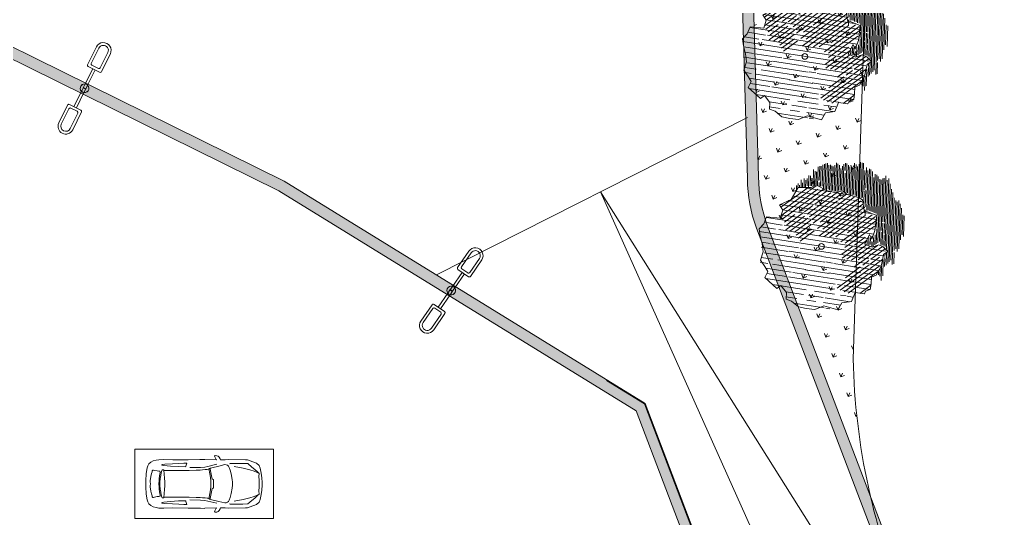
# Model space of a CAD drawing. Header units: metres. Extents: x -13933 to 152404, y -7861 to 21912.
# Drawn here: x 120472 to 123986, y 3021 to 4820 of the extents above; entities that cross this region are included whole.
import ezdxf

# ---------------------------------------------------------------- set-up
doc = ezdxf.new("R2010")
doc.units = ezdxf.units.M
doc.header["$LTSCALE"] = 100
doc.header["$MEASUREMENT"] = 0
doc.layers.get('0').update_dxf_attribs({"color": 9, "lineweight": 9})
for name, color, linetype, lineweight in [('04', 9, 'Continuous', 9), ('06D', 9, 'Continuous', 9), ('08', 9, 'Continuous', 9), ('08-ağaç', 8, 'Continuous', 9), ('09', 9, 'Continuous', 9)]:
    doc.layers.add(name, color=color, linetype=linetype, lineweight=lineweight)

# ---------------------------------------------------------------- blocks, each defined once
blk = doc.blocks.new('b-p-agac000')
at = {"color": 73, "lineweight": 13, "true_color": 0xa5cb34}
for p, q in [((93.60559321230105, -212.0688386292495, 3.904839635e-07), (-58.58065748471418, 221.6610592984536, -4.11496665e-07)), ((-78.12998638624559, 167.9634537125603, -3.089316784e-07), (-88.13524574665063, 196.4783824961966, -3.616567052e-07)), ((73.71280805040878, -210.0810588171706, 3.884466816e-07), (-73.71280803030095, 210.081058812136, -3.884466816e-07)), ((-80.04795581457583, 64.01657835274382, -1.134541645e-07), (-117.7259776076768, 171.3987135234802, -3.120072102e-07)), ((-155.2560300095967, 59.53298657995838, -9.86111086e-08), (-178.8916183581896, 126.894270316384, -2.231643038e-07)), ((-133.5605686107039, 52.40758900958645, -8.70742051e-08), (-164.0582561027113, 139.3258146768905, -2.477888194e-07)), ((-99.49011194866907, 10.0135309576468, -1.03244061e-08), (-139.7750084380721, 124.825243418603, -2.226149809e-07)), ((-85.79635557724396, 25.69294611693659, -4.095434e-08), (-117.2039285264924, 115.2043397848421, -2.064638059e-07)), ((-70.45082699120394, 94.368307748199, -1.713034263e-07), (-31.45505253789597, -16.76941466182725, 3.41938219e-08)), ((-96.58496661081736, -107.679190898595, 2.105696231e-07), (-152.9399536847122, 52.93218272324739, -8.64060085e-08)), ((-37.06868974108948, -222.5936846977107, 4.214120565e-07), (-131.3820854685633, 46.1989251788771, -7.55941846e-08)), ((41.09146592314936, -171.8169672689517, 3.193333245e-07), (-41.76301535829407, 64.317805296378, -1.172875177e-07)), ((-101.1139008341692, 10.60110693709321, -1.1289869e-08), (-72.41889698205924, -71.17948124259055, 1.399250872e-07)), ((-85.79635557724396, 25.69294611693659, -4.095434e-08), (-50.59699529137143, -74.62501874719347, 1.445368261e-07)), ((-113.3228687060429, -114.6828091137868, 2.251577274e-07), (-146.8988990820333, -18.99132471998819, 4.82210736e-08)), ((25.20624104409071, -181.250710354434, 3.384148084e-07), (-32.03261138999224, -18.12032570223709, 3.67814438e-08)), ((-41.97651850442197, -40.47954363031275, 7.96425524e-08), (-33.88305589494121, -63.54586338954796, 1.222929247e-07))]:
    blk.add_line(p, q, dxfattribs=at)
at = {"color": 65, "lineweight": 13}
for p, q in [((-23.18074221071583, 175.4780520730404, -3.277409763e-07), (-40.4581428202815, 224.7185400664345, -4.187882333e-07)), ((1.047917697615047, 161.133054316524, -3.028547982e-07), (-20.26149305286963, 221.8647467343082, -4.151496644e-07)), ((-72.3075604375641, 96.66303642980206, -1.754567102e-07), (-105.0251631154242, 189.9080070360286, -3.478696808e-07)), ((75.18590783344989, 59.25330565731711, -1.177522182e-07), (32.38864718212426, 181.2252406997359, -3.432822764e-07)), ((86.39642102853249, 82.00994747962324, -1.614681733e-07), (50.02984826839821, 185.6544608838581, -3.531102353e-07)), ((107.3748545903654, 76.92807672707859, -1.537098171e-07), (63.29423922247515, 202.557564784319, -3.860028092e-07)), ((120.4969773315868, 94.23664261905144, -1.873521033e-07), (89.53450689043966, 182.4794970901759, -3.505159992e-07)), ((-145.6708232129502, 141.6282797431773, -2.536843392e-07), (-154.5616876778644, 166.9671899179884, -3.005368048e-07)), ((-123.3192128078066, 132.6328631991495, -2.386897101e-07), (-137.2182091059148, 172.2449190350191, -3.119336843e-07)), ((-43.95105115461046, 70.55369430620958, -1.288178784e-07), (-76.41235447033395, 163.0682127969863, -2.998802194e-07)), ((85.28557282691037, -133.6502922400337, 2.438473441e-07), (-19.27053241878166, 164.3339779008573, -3.071352222e-07)), ((104.3388481930757, -133.2454752219328, 2.414606369e-07), (3.337131403331292, 154.6088091017944, -2.907912575e-07)), ((134.4074255941727, 109.2984872620116, -2.168401293e-07), (111.1483559754808, 175.5866955616586, -3.394091733e-07)), ((177.7528136299923, 40.47093057906605, -9.12139352e-08), (131.4934730371838, 172.3097731190694, -3.34988225e-07)), ((188.1659776146945, 65.50001307927486, -1.391317068e-07), (155.5639316461834, 158.415647824742, -3.109357247e-07)), ((173.9101520309268, -3.284045063735901, -8.6713808e-09), (135.2463223777144, 106.907636404052, -2.124193686e-07)), ((162.0150890886012, -133.5028009607231, 2.370218784e-07), (87.6820021462845, 78.34604903052276, -1.546935064e-07)), ((188.653151658678, -100.0080434256317, 1.718126122e-07), (121.7850142397568, 90.56574532441738, -1.805644953e-07)), ((107.7787341328279, -88.34259118000483, 1.567955627e-07), (64.4329114428285, 35.19274221109264, -7.16252697e-08)), ((107.578090941465, 29.50458152269421, -6.46194867e-08), (74.4910724660469, 45.40351156028774, -9.16694688e-08)), ((144.4545338558891, -138.1618612018672, 2.47274819e-07), (81.81990390202265, 40.34645686848961, -8.27928424e-08)), ((198.5176171183062, -18.70863402833746, 1.82109964e-08), (178.9256969447233, 37.12822042380614, -8.50331559e-08)), ((208.5990484723589, 7.265884187059419, -3.14549164e-08), (195.5287531769296, 44.51614687286745, -1.003318585e-07)), ((197.8076545574804, -71.39178341877124, 1.172620332e-07), (175.6795647579143, -8.326860716407463)), ((210.2888583249864, -52.25660057565983, 8.0242273e-08), (200.1733404362734, -23.42743573363041, 2.69362135e-08)), ((-154.6103743665342, -161.1332801115492, 3.159607148e-07), (-175.2725787098985, -102.2461222302081, 2.070764527e-07)), ((-127.1900915172504, -184.5743831020863, 3.57665886e-07), (-156.8185078974682, -100.1335746705848, 2.015320964e-07)), ((127.6717207375201, -145.0374831745714, 2.616262542e-07), (109.5185956613059, -93.30118600637795, 1.659641651e-07)), ((-183.5345670294191, -133.4060424144602, 2.663303416e-07), (-188.5844185531329, -119.0139960107299, 2.397189817e-07)), ((-54.60197437051684, -227.3304659513095, 4.318087058e-07), (-85.2983804448595, -139.8458935542145, 2.70046898e-07)), ((19.83422279621153, -220.6470290983307, 4.128980651e-07), (-2.706373127191909, -156.4064665390378, 2.941151843e-07)), ((109.336759803773, -147.4894931593793, 2.677982874e-07), (109.1474787484956, -146.9500433314719, 2.668008272e-07))]:
    blk.add_line(p, q, dxfattribs=at)
at = {"color": 59, "lineweight": 13, "true_color": 0x476119}
for p, q in [((64.15929851484107, 35.97253747050018, -7.30671364e-08), (-1.88152542158059, 224.1884879625184, -4.210845246e-07)), ((148.3151078293653, 122.463282624129, -2.427634065e-07), (27.68222807979182, 180.4296333060065, -3.413856878e-07)), ((153.8335870657669, 133.8782501294619, -2.646828363e-07), (49.18734168977681, 184.1627245382104, -3.502353943e-07)), ((159.3379297261868, 145.3000105116966, -2.866138233e-07), (55.43612052948738, 195.226769437762, -3.715577745e-07)), ((67.35216140931735, 105.1006906939856, -2.03229862e-07), (-7.931962084131374, 141.2761174100858, -2.647776922e-07)), ((76.57114231948508, 114.7374980345401, -2.221239813e-07), (10.06270860896184, 146.6960419961237, -2.764973285e-07)), ((55.98276555818011, 138.6972971951196, -2.653868267e-07), (14.75882348243176, 158.5061709127469, -2.990890745e-07)), ((138.8799088995278, 112.9303721024975, -2.240460543e-07), (19.45493833578803, 170.3162998343978, -3.216808206e-07)), ((66.88571961291309, 91.25812489459095, -1.771801863e-07), (-5.425969072227598, 126.0052411899029, -2.362979302e-07)), ((65.24270988108037, 77.98092196827857, -1.520924027e-07), (-0.4259593193986805, 109.5359434094185, -2.057792083e-07)), ((129.0829565286287, 103.5712907990033, -2.056244501e-07), (72.22690897693101, 130.8916830222402, -2.521065793e-07)), ((114.9998831467499, 96.27177068236273, -1.90706924e-07), (81.43108174590598, 112.4022064092922, -2.181507833e-07)), ((185.4646126526393, 90.54555230197184, -1.859611659e-07), (139.9689884134422, 112.4070490527319, -2.231556875e-07)), ((176.2604397428469, 109.0350289601807, -2.19916962e-07), (148.520222328433, 122.3647213072243, -2.425957171e-07)), ((183.4223048236338, 119.6603188717701, -2.404928571e-07), (157.0714562233072, 132.3223935566875, -2.620357467e-07)), ((36.73619086509571, 49.47873719193631, -9.61046079e-08), (-19.41933636268077, 76.46251631704398, -1.420140334e-07)), ((38.10110715314368, 62.88956921839307, -1.214197442e-07), (-13.9920437977169, 87.92130069294909, -1.64008012e-07)), ((50.90865676888643, 70.80200229110379, -1.373800627e-07), (-7.293326881137908, 98.76914195218342, -1.849625495e-07)), ((172.0133786074686, 26.67562248210161, -6.48030422e-08), (69.44401169768389, 75.96211802774559, -1.486576677e-07)), ((208.8027847521386, 23.06432583125498, -6.11572185e-08), (73.83366182667376, 87.91950896160743, -1.714999612e-07)), ((77.74962560676067, 100.1045150407193, -1.947295125e-07), (112.4534156068854, 83.42869610958915, -1.663577539e-07)), ((179.5301984790916, -128.7142190478378, 2.26529448e-07), (108.864825291853, 72.68166909819593, -1.458580718e-07)), ((200.3944418489613, 41.17139134567985, -9.44623914e-08), (115.5529317824897, 81.93932074279729, -1.638237735e-07)), ((186.6452648409816, 61.84482732628129, -1.321339131e-07), (123.0965515638876, 92.38117036407677, -1.840875686e-07)), ((186.631607005994, 75.91808996808213, -1.585760898e-07), (131.4177545185696, 102.449376808299, -2.037156579e-07)), ((219.3967689191806, -38.29308043929887, 5.32278373e-08), (49.73893000162644, 43.2306782951113, -8.54743403e-08)), ((192.714553087861, 2.661621931976693, -2.14479801e-08), (59.93928936666779, 66.46261477234985, -1.299971537e-07)), ((205.4253448348565, -59.71294989560266, 9.466765199999999e-08), (29.32905142754753, 24.90460642110848, -4.92982238e-08)), ((198.4396327926966, -70.42288463381409, 1.153875593e-07), (33.78973686488316, 8.694464023453838, -1.92204214e-08)), ((212.4110568770193, -49.00301516745093, 7.39477446e-08), (57.26559958946745, 25.54727328236913, -5.28899712e-08)), ((211.7803086289991, -20.56652929765332, 2.05700607e-08), (113.1660468614602, 26.81946439894819, -6.00511057e-08)), ((209.0065318809517, 8.899721753761696, -3.45596362e-08), (175.766599730018, 24.87212967518027, -6.17346315e-08)), ((210.467934918587, -5.869209448473339, -6.933869000000001e-09), (194.9643787762281, 1.580538673410043, -1.96086561e-08)), ((185.9490713003412, -78.48763642525155, 1.316070285e-07), (44.9126231152477, -10.71699025220187, 1.6304001e-08)), ((172.3567581237511, -86.02297598262743, 1.46925771e-07), (54.7947472900065, -29.5322351621544, 5.08140499e-08)), ((128.4861363103977, -93.0757227941038, 1.639217766e-07), (47.65272411852492, -54.233759249351, 9.78371773e-08)), ((174.0580088722112, -129.0405580337115, 2.27609645e-07), (50.30881265585631, -69.57675914629326, 1.264396484e-07)), ((186.5133617310508, -106.8921880694703, 1.849303805e-07), (88.03582452940901, -59.57189309467832, 1.044209921e-07)), ((45.51945162326155, -109.4754810981954, 2.018171836e-07), (-2.085341653495561, -86.60048925422161, 1.628983307e-07)), ((81.49771738989803, -140.8304092152775, 2.576618888e-07), (2.583792040741537, -102.910794941548, 1.93146548e-07)), ((52.65546665301517, -98.83776974953764, 1.812201551e-07), (10.01701317159895, -78.34919688761111, 1.463614867e-07)), ((154.6512931853518, -133.781968658091, 2.381748772e-07), (36.02365774982464, -76.77917534102963, 1.411919647e-07)), ((103.6810253201358, -123.3565032287304, 2.229356228e-07), (60.18462567302775, -102.4556712262751, 1.873755486e-07)), ((187.1654364445523, -121.2722219130006, 2.118944889e-07), (131.1446345177071, -94.35318079777537, 1.660952069e-07)), ((191.1553759308896, -76.57422719829593, 1.275674538e-07), (172.3463041060153, -85.94891627078724, 1.467875067e-07)), ((9.447690773836802, -190.6092250797271, 3.573441291e-07), (-107.3939872100702, -134.4646176133097, 2.618213093e-07)), ((22.54045053187292, -182.8338407626441, 3.416169814e-07), (-105.5760097279009, -121.2714899733702, 2.36876569e-07)), ((1.044426667194054, -158.4379002389731, 2.976120975e-07), (-59.06858897295169, -129.5524740487733, 2.484672645e-07)), ((48.72597004794952, -167.2830721586546, 3.10162686e-07), (-11.41820263519039, -138.3826744396618, 2.609923808e-07)), ((82.78980207325804, -155.5179797964993, 2.851492313e-07), (7.252925755096657, -119.2211006288733, 2.233947654e-07)), ((98.20515796244, -176.9920458509176, 3.24182922e-07), (19.64087588057882, -139.2404416809757, 2.599534288e-07)), ((95.38281956531864, -133.4357602414089, 2.425825132e-07), (48.34040624254996, -110.8310024415052, 2.041234287e-07)), ((39.95709045996628, -219.3362609172691, 4.087178139e-07), (-105.7983637571204, -149.2980442548345, 2.895568071e-07)), ((16.37618671020318, -222.0718962467057, 4.158704776e-07), (-102.6273386216708, -164.8884808245475, 3.185802599e-07)), ((35.6332102899105, -175.0584564656783, 3.258898337e-07), (10.93109896343085, -163.1886308249956, 3.056948539e-07)), ((103.7805359312057, -193.7378188253467, 3.551720309e-07), (51.0569069242294, -168.4031308486628, 3.120683216e-07)), ((121.3002449057458, -145.8895669297679, 2.637710616e-07), (113.0518822391939, -141.9260746880532, 2.570276899e-07)), ((-39.40490771829355, -223.4014386149742, 4.231291878e-07), (-84.27189999879775, -201.8420112709922, 3.864485984e-07)), ((63.57085963212011, -216.6164180586417, 4.01592019e-07), (13.45538529113692, -192.5349971039362, 3.606205822e-07)), ((64.17172996984883, -202.8384476778751, 3.75652244e-07), (26.95283933580213, -184.9540759702519, 3.452242886e-07)), ((102.8686808976272, -207.3663552232374, 3.808575631e-07), (43.0364651440541, -178.6158586189602, 3.319422954e-07))]:
    blk.add_line(p, q, dxfattribs=at)
at = {"color": 252, "lineweight": 13, "true_color": 0x858585}
for p, q in [((151.2245771650719, 182.8050042881296, -3.563924401e-07), (134.8335648928754, 174.6355079255659, -3.396432818e-07)), ((160.5455472629648, 181.379366624025, -3.545091795e-07), (146.1269542553476, 174.1929500091213, -3.397755381e-07)), ((177.5232562814708, 177.6986165522077, -3.490420632e-07), (152.6491882374859, 165.3010534957168, -3.236244931e-07)), ((157.1047321550111, 173.5930871689651, -3.395852867e-07), (150.096886559033, 170.1002846282037, -3.324243186e-07)), ((169.9293288405635, 167.8423712223448, -3.298743119999999e-07), (155.2014899159403, 160.5018223732892, -3.148246676e-07)), ((186.0326728557978, 169.7971580196975, -3.349216211e-07), (157.7537916346293, 155.7025912458299, -3.060248421e-07)), ((183.5933115339372, 162.5100163077994, -3.21021064e-07), (160.3060932929671, 150.9033601083151, -2.972250166e-07)), ((204.0255906109524, 160.5510694472285, -3.190840006e-07), (166.9104588750371, 142.0523990859033, -2.811578978e-07)), ((191.3152628142212, 160.2874066112461, -3.175038457e-07), (168.004875457444, 148.6692026266279, -2.936841229e-07)), ((204.9792454874798, 154.955051706759, -3.086505977e-07), (172.8479391561326, 138.9403855337558, -2.758172175e-07)), ((200.1885495976734, 146.4959738946611, -2.92347329e-07), (175.2694709954156, 134.0759769873188, -2.668837648e-07)), ((231.1229653707094, 155.8427621548883, -3.12549771e-07), (177.6910028548184, 129.2115684459135, -2.579503122e-07)), ((227.8771280413784, 148.1536621738483, -2.978251162e-07), (181.6569321627365, 125.1169079389809, -2.505950023e-07)), ((228.5867814263795, 142.4360308779131, -2.871423803e-07), (185.6232790503636, 121.0224555580615, -2.432401191e-07)), ((247.2135796342802, 145.6485404776005, -2.947682815e-07), (185.75751069541, 115.0180264853399, -2.319693883e-07)), ((252.2045121880394, 142.0647550775036, -2.884603713e-07), (206.8321405333263, 119.4505675852433, -2.420966066e-07)), ((199.2604128249412, 115.676718805726, -2.343594355e-07), (187.3771302119625, 109.7539342651984, -2.222165014e-07)), ((266.1716194537585, 130.8115958949889, -2.685079355e-07), (187.4497272008928, 91.57556820636856, -1.880659582e-07)), ((274.7039727572963, 122.9221230048191, -2.544119716e-07), (187.5354314953423, 79.47617420922143, -1.653387848e-07)), ((270.5125286207127, 126.9036457252405, -2.61535452e-07), (189.4362693882824, 86.49417052836979, -1.786876645e-07)), ((254.6284834628838, 137.2013778320793, -2.795290646e-07), (189.798735677886, 104.8893778619913, -2.132827772e-07)), ((261.677056584759, 134.6429630294413, -2.753234079e-07), (192.2203411035764, 100.0248214487266, -2.043490529e-07)), ((274.6304390106831, 110.7428089958444, -2.315210404e-07), (192.7494701864561, 69.93225596663724, -1.478509603e-07)), ((270.914624558804, 114.9621300494269, -2.391319302e-07), (192.9654901299582, 76.111255052864, -1.594795957e-07)), ((245.9812479776345, 90.39234304322744, -1.908379649e-07), (192.1450366206074, 63.55966641040941, -1.358254244e-07)), ((280.8249779566046, 95.61625308031981, -2.036272448e-07), (196.226672307025, 53.45134358753494, -1.171804537e-07)), ((273.9841185932921, 98.27801059063788, -2.08044807e-07), (196.9561225547876, 59.88624308678009, -1.293337379e-07)), ((291.5113844147373, 94.87116688465977, -2.031392555e-07), (199.1998145490448, 48.86186492786219, -1.088106642e-07)), ((290.5839716328846, 88.33760023586402, -1.907836832e-07), (202.3828032678736, 44.37697651991912, -1.006553063e-07)), ((288.8411426386317, 81.39761942266522, -1.775948778e-07), (207.2980135411548, 40.75545013480732, -9.42700193e-08)), ((280.187163560401, 71.01303040199892, -1.573439127e-07), (209.091054445623, 35.57779343143957, -8.469434300000002e-08)), ((273.5184666595829, 104.1172554520981, -2.189768759e-07), (256.3271201490206, 95.54886195855109, -2.014098959e-07)), ((301.2256055546197, 45.07087552318954, -1.103946756e-07), (212.1881680226346, 0.6934442369092721, -1.94117569e-08)), ((306.9020083774856, 60.04273322753906, -1.390108994e-07), (212.9653572325915, 13.22346935674468, -4.30217185e-08)), ((301.649551579183, 39.21084390015458, -9.94199895e-08), (213.1001170704855, -4.923360260108893, -8.9357368e-09)), ((290.1770376909277, 69.92078330261175, -1.561441717e-07), (213.347004226748, 31.62768293321606, -7.76353906e-08)), ((273.4822002047236, 49.45719265191218, -1.162687588e-07), (214.3614784935271, 19.99064647157829, -5.58562405e-08)), ((303.8078205768135, 52.42921738354961, -1.244412077e-07), (214.4607058889684, 7.897438927645999, -3.31418454e-08)), ((299.6372029694903, 68.56452234077622, -1.544031476e-07), (215.5850250728705, 26.67181011523608, -6.85144172e-08)), ((320.4030586405468, 36.41517494526379, -9.57674727e-08), (219.4275055001999, -13.9123703406276, 7.4144111e-09)), ((305.6803821938913, 65.5051905549324, -1.491704758e-07), (281.9470046774993, 53.67616268405546, -1.249185205e-07)), ((298.6982174587291, 31.66852820462882, -8.49962729e-08), (215.372292911206, -9.862209794469164)), ((319.6602053877083, 29.97359521656618, -8.36004927e-08), (219.0834923469913, -20.15516293156325, 1.91738364e-08)), ((314.952921255838, 21.55609090750368, -6.73824583e-08), (219.7483230021127, -25.89513447595819, 2.99023745e-08)), ((334.037525453324, 18.92544515086192, -6.40682732e-08), (220.6050831181594, -37.61077775495579, 5.18426847e-08)), ((335.2915456070827, 13.47913340613631, -5.39417986e-08), (221.9278571130635, -43.02282168037782, 6.18989033e-08)), ((325.1273548952595, 20.55583071815454, -6.63713095e-08), (222.5147355880574, -30.58764991556636, 3.84834107e-08)), ((336.4118627249657, 7.966182316108098, -4.36786994e-08), (225.9105236063086, -47.10914015834529, 6.92371103e-08)), ((320.593057563495, -18.1321141782766, 6.7094351e-09), (191.6454909383741, -82.40127932739307, 1.384745251e-07)), ((328.6007161841001, -20.21232357287445, 9.9347033e-09), (195.2184517301473, -86.69180052943814, 1.4623139e-07)), ((324.3351141301653, -34.48101961609645, 3.71093001e-08), (195.7477985766148, -98.57063088202848, 1.685062675e-07)), ((329.0841041711785, -26.04272854545634, 2.08486486e-08), (195.7643985004761, -92.49102536468232, 1.570814095e-07)), ((314.9830543958408, -8.785549833359253, -1.03737731e-08), (253.2858025379508, -39.5362725656989, 5.26715728e-08)), ((327.3659689431093, -8.68507405587734, -1.16193608e-08), (260.2692784272702, -42.12694812748085, 5.69434023e-08)), ((318.8517769178478, -61.49931467848947, 8.83440305e-08), (175.7806021047276, -132.8078721261056, 2.345413316e-07)), ((321.5220186738385, -48.02576721649494, 6.27996528e-08), (196.0211590640159, -110.5770482138581, 1.910427248e-07)), ((308.4248357053628, -48.48224378155172, 6.47751158e-08), (197.2134262517356, -103.9114746489271, 1.78416511e-07)), ((322.1899662301614, -53.76418527400637, 7.35250059e-08), (198.0493334132101, -115.6375113036894, 2.003781299e-07)), ((255.4403617169286, -44.53374380611313, 6.18778316e-08), (200.4454405577869, -71.94393666635406, 1.180743999e-07)), ((249.9948292576592, -41.17653698990578, 5.60344544e-08), (210.1411012463388, -61.04015979960968, 9.67589922e-08)), ((329.9661427467378, -98.4590917052381, 1.568420817e-07), (102.1108002475143, -212.0251947424749, 3.896760971e-07)), ((322.9428737924463, -95.88824951549431, 1.526109147e-07), (107.8717509578258, -203.0825291333833, 3.723813734e-07)), ((312.8348398082366, -70.56956727185134, 1.059003339e-07), (173.8194430949326, -139.8566714924756, 2.479532376e-07)), ((319.8139378356807, -79.23375671219002, 1.215845323e-07), (178.0085747376302, -149.9114169192042, 2.664883635e-07)), ((312.8896667345442, -76.61357270490808, 1.172522044e-07), (178.214498698934, -143.7374497963388, 2.548700447e-07)), ((324.2440206886488, -83.09707697316738, 1.284655468e-07), (182.8741674971694, -153.557673325621, 2.729243522e-07)), ((333.9477532023943, -84.33194083381095, 1.299576817e-07), (184.4904089994713, -158.8234491818093, 2.82680691e-07)), ((315.7962283185989, -111.592895536455, 1.827295062e-07), (58.46611883619917, -239.8496105535393, 4.456823166e-07)), ((300.7342039484239, -125.1713387228836, 2.095285334e-07), (66.15276889998204, -242.0898148392142, 4.492356074e-07)), ((292.4373590807998, -135.377927347246, 2.294145609e-07), (74.25424292350655, -244.1232654137857, 4.523650104e-07)), ((97.11195712205809, -135.5893692663951, 2.46481526e-07), (83.6587761127201, -142.2946118159885, 2.602286609e-07)), ((108.7686183805796, -135.8508677103262, 2.459780603e-07), (85.16035847091844, -147.6175353065289, 2.701021642e-07)), ((173.8586636826279, -139.837123443781, 2.4791316e-07), (107.4516457448742, -172.9352556034453, 3.157711811e-07)), ((172.3376487001049, -134.5238854370269, 2.380595141e-07), (153.856662480731, -143.7350523240806, 2.569443126e-07)), ((100.9879993422611, -151.8714944825897, 2.767444777e-07), (86.5228576636204, -159.0811115756627, 2.915256849e-07)), ((116.6507974090695, -150.1362815946337, 2.721473406e-07), (87.58077723254101, -164.6251624323089, 3.01852545e-07)), ((111.061647216104, -140.7793238488124, 2.550428238e-07), (88.64679066390381, -151.9511835035209, 2.779474483e-07)), ((128.4711653224978, -150.3161864791396, 2.714765912e-07), (95.5884358330295, -166.7053718319345, 3.050778132e-07)), ((150.0420208105496, -145.6363199601313, 2.608423047e-07), (101.4084665405899, -169.8759238025152, 3.105385094e-07)), ((278.786135459441, -148.2532088474021, 2.547719611e-07), (103.1694939806781, -235.7828554225089, 4.342258522e-07)), ((147.1080607782016, -165.3126399767876, 2.980640583e-07), (107.1238705502634, -185.2412868870466, 3.38921909e-07)), ((148.2671281584305, -170.8062774214002, 3.082875605e-07), (107.8335239352658, -190.9589181880117, 3.496046449e-07)), ((272.6977714996639, -157.3590615300836, 2.724012521e-07), (110.337766613574, -238.2814258642684, 4.383088471e-07)), ((277.5100945485189, -167.103200140467, 2.902995698e-07), (112.3620272303349, -249.4151715172655, 4.590561468e-07)), ((175.379678685266, -145.1503614404759, 2.57766806e-07), (113.893665068908, -175.7958002565571, 3.205962981e-07)), ((270.4935436225264, -164.5290096183813, 2.86061538e-07), (118.6728384836402, -240.1984481852775, 4.41199548e-07)), ((179.942723693182, -161.0900754104467, 2.873277439e-07), (147.3644336491284, -177.3275241608891, 3.206178744e-07)), ((178.4217086905439, -155.7768374238101, 2.774740979e-07), (149.803765339285, -170.0403972195825, 3.067173476e-07)), ((176.9006936677891, -150.4635994371722, 2.67620452e-07), (152.2430970294401, -162.753270283305, 2.928168207e-07)), ((142.937855349743, -179.5337890831364, 3.251411741e-07), (108.8288847008211, -196.5341491669038, 3.599954307e-07)), ((268.7132617900744, -177.5589893146254, 3.1069651e-07), (124.0185505093206, -249.676738719628, 4.585528221e-07)), ((257.8925076930274, -189.0235275506016, 3.331615945e-07), (155.696464579062, -239.9593811375653, 4.375906363e-07)), ((238.8332882483534, -204.5944099535845, 3.640455029e-07), (174.7643374390158, -236.5272186558603, 4.295143697e-07)), ((39.85958414906345, -224.8380248352834, 4.190638254e-07), (-6.092184601207554, -247.7409914655851, 4.660196471e-07)), ((31.61921842340817, -222.8737997165634, 4.160763489e-07), (4.527169784673606, -236.3768335161534, 4.437603629e-07)), ((20.61399446475698, -222.2876163589361, 4.159141433e-07), (6.480627991379879, -229.3318723054734, 4.303563259e-07)), ((63.26093339990184, -219.2458161215094, 4.065590485e-07), (11.14226467883854, -245.2224469110454, 4.598165179e-07)), ((72.59598107173224, -220.6644373580173, 4.084279241e-07), (44.15880632257322, -234.8378996873773, 4.374864553e-07)), ((91.29848922865496, -217.4141929239559, 4.007246587e-07), (51.14730554007838, -237.4260715763005, 4.417531517e-07)), ((101.1038667731671, -236.812391235846, 4.363366136e-07), (63.12555426825857, -255.741282271473, 4.751447579e-07)), ((104.426592311247, -241.2276329822049, 4.443491814e-07), (67.97928708414402, -259.3934498107135, 4.815928656e-07)), ((85.4067006125726, -214.2794060438137, 3.953372884e-07), (76.32586512526032, -218.8054140270506, 4.046165415e-07)), ((238.090508662384, -211.036137513908, 3.762127544e-07), (171.5679686602496, -244.1918474051814, 4.441888218e-07))]:
    blk.add_line(p, q, dxfattribs=at)
at = {"color": 63, "lineweight": 13, "true_color": 0xb6d685}
for p, q in [((-147.2825458764913, -17.89793371756241, 4.61993582e-08), (-196.5397569246546, 122.4848209010266, -2.133729017e-07)), ((-163.6176562794993, -26.0495044324267, 6.29100638e-08), (-204.3116245922094, 89.92806017456095, -1.515362093e-07)), ((-183.3761436542729, -24.44447280937857, 6.15804958e-08), (-204.5207722316438, 35.81759137898043, -4.98460126e-08)), ((-207.3408237349475, -10.85181722249836, 3.80854227e-08), (-220.2274784998996, 25.87507149865706, -2.9823784e-08)), ((-190.4774156669576, -113.6189657641065, 2.297433961e-07), (-227.2472911002595, -8.8250416906827, 3.59760365e-08)), ((-184.3582016296423, -76.35215160512017, 1.591976624e-07), (-195.3673647292366, -44.97610316223799, 1.011823326e-07)), ((-159.4823079355439, -92.54176053214144, 1.874945862e-07), (-177.2982268238221, -41.76649922077049, 9.36094836e-08))]:
    blk.add_line(p, q, dxfattribs=at)
at = {"color": 63, "lineweight": 13}
for p, q in [((-79.81345404871973, 63.99947963494125, -1.134420495e-07), (-47.07171891198814, -29.31426843945046, 5.90980928e-08)), ((-44.51194560411241, -37.26083672000787, 7.3811056e-08), (-46.36019709322136, -31.99333108797255, 6.40712675e-08)), ((-129.5193115808622, -123.2295815861722, 2.425991738e-07), (-153.7833452428196, -54.07723158072005, 1.14734239e-07)), ((-20.56812466809206, -214.9136573396736, 4.055732497e-07), (-72.00995125340559, -68.30476157626654, 1.344886533e-07)), ((-3.475241581887528, -154.2151960652885, 2.900634543e-07), (-33.60102598999656, -68.35689200855232, 1.313086694e-07)), ((-16.96055224580486, -170.4886787252501, 3.217918381e-07), (-50.59699529137143, -74.62501874719347, 1.445368261e-07)), ((-89.62340206133379, -127.5196079755751, 2.472551968e-07), (-93.71314826184393, -115.863855993318, 2.257033339e-07)), ((-115.7057357635567, -162.5981894676522, 3.153930048e-07), (-122.3449395489646, -143.6764986853576, 2.804061858e-07)), ((-107.8324798723901, -185.0369210471716, 3.568829462e-07), (-114.2479478899186, -166.7528759890756, 3.230751548e-07)), ((-96.652277537786, -162.1938934686521, 3.130072611e-07), (-103.2854726450765, -143.2893274022972, 2.780521062e-07)), ((-88.76927963518392, -184.6603901107028, 3.545485410000001e-07), (-95.22622630651459, -166.2581308582128, 3.205221676e-07)), ((-77.6376913458822, -216.3853495595493, 4.132090185e-07), (-88.23442683660251, -186.1847172371406, 3.573670712e-07)), ((-0.7071856631664559, -216.8106755090106, 4.074427104e-07), (-14.26292273818835, -178.176906794203, 3.360076208e-07)), ((56.62045435632609, -216.0744909494617, 4.011669191e-07), (43.34098949891486, -178.2280960688975, 3.311877093e-07))]:
    blk.add_line(p, q, dxfattribs=at)
at = {"color": 250, "lineweight": 13}
for p, q in [((199.3260683054017, 42.853459558979, -9.75317812e-08), (199.2604503756156, 42.82075473665936, -9.74647296e-08)), ((77.12875009802521, -212.3339136895164, 3.92388218e-07), (75.67246705743166, -213.0597443138824, 3.93876321e-07))]:
    blk.add_line(p, q, dxfattribs=at)
at = {"color": 63}
blk.add_line((36.88521811345418, -214.5357248237008, 3.999598781e-07), (26.10273775840324, -183.8057199170125, 3.431391038e-07), dxfattribs=at)
at = {"lineweight": 13, "elevation": 2.208249212e-07, "flags": 128}
blk.add_lwpolyline([(-184.6740432308506, -109.1361032878234), (-211.5415416568096, -87.0371429007366), (-223.4281961113331, -57.77187787362636), (-231.5610578927052, -30.1893511585382), (-225.2655436788133, 0.9897368794932844), (-227.7588570257911, 22.57681356682915), (-206.2208458895955, 32.00907299161663), (-192.7988535205019, 62.07712600544183), (-209.1307146071529, 69.74063974614836), (-195.5882641207921, 126.4706740354817), (-171.4035539065182, 127.0842435532195), (-160.575328527973, 145.1304133100405), (-147.516457513468, 170.5040280581674), (-116.0308642393953, 175.8265822729867), (-92.26283755836049, 192.5854001821121), (-71.31439821162348, 212.3431446526113), (-50.72908023959172, 227.4064508523807), (-26.52664051413595, 221.0726571328345), (0.6502889251030866, 224.508580002785), (19.89063030394173, 179.1124848127731), (49.12633186295714, 184.054700938192), (60.69827307619126, 204.5439006274512), (97.89407632302463, 176.0830683779761), (147.9585174256426, 174.1211759063095), (170.0005884649363, 132.6742757013096), (185.5887337168984, 122.567732033195), (186.6464045189758, 75.25616907151489), (193.2741050594369, 49.73494571877491), (213.3949614760481, 26.49548379962145), (208.5695341296159, 7.147543976678933), (217.8622933303457, -34.13884602348444), (218.4694664280935, -51.4109360325816), (186.4663513282939, -74.19492691328414), (192.403011715805, -122.9982367241955), (141.4574254440624, -143.1938640001819), (108.6576624421577, -147.5803116593259), (120.0576018759675, -132.9115054068614), (80.87431817907199, -133.744016332371), (83.38447454032574, -162.2778261558113), (102.5533960666711, -179.8861131172045), (104.2843775708679, -196.9682263582825), (96.65722054386423, -220.2653611712678), (80.13562822695384, -211.4748776049262), (60.27566652754178, -217.1486771067354), (39.29202458434303, -223.013211695728), (2.167384804332685, -222.3386710717547), (-12.48579673429776, -210.915810926251), (-33.83256005220319, -221.4747837910017), (-53.50127391320857, -228.2752967478602), (-67.03077524828404, -216.6617015252356), (-77.34147878098447, -217.2464346262325), (-89.6087277357248, -185.7297612356833), (-123.7234188198214, -189.1802305168982), (-144.6058487650851, -161.4356769485934), (-173.6680319566439, -160.5572432666344), (-184.6740432308506, -109.1361032878234)], close=True, dxfattribs=at)
at = {"color": 65, "lineweight": 13}
blk.add_circle((2.0112202e-08, -5.0320523e-09), 10.27216285053636, dxfattribs=at)
blk = doc.blocks.new('p-araba-10')
for points in [[(-193.7946515953372, -2.391985443406156), (-193.7946515953372, 5.335690907420939), (-192.9446603355027, 22.22289716773957), (-191.1343508511054, 38.93531647465716), (-187.6447102801176, 56.59160204151703), (-183.4097955941252, 66.35645079905225), (-173.8844029613829, 74.24433113962004), (-151.2714402148121, 83.47939412597042), (-141.1894990330038, 86.29693780564413), (-134.4818931684131, 87.06637284766475), (-72.47454634953465, 87.27792136419157), (-61.37456853537878, 86.96089897568163), (-45.80797869517119, 86.77968660414628), (-43.98216578320716, 86.69688539662457), (-42.48757636609662, 90.54232733759271), (-39.06058796141588, 95.92556130162848), (-35.28961942424939, 99.56732487659613), (-31.16356867497962, 101.5281495497766), (-25.08713004989841, 101.8897061243915), (-22.62401783232053, 99.42752378272415), (-26.03112483520817, 92.75779106507252), (-28.43438111791329, 88.23908721069164), (-29.23044434502663, 86.74229554577325), (12.67796832371095, 87.5864527811209), (14.66985345240391, 88.35852471650287), (27.59592798743688, 88.18962056421152), (29.71225956566923, 87.5110533529223), (71.74465721946035, 87.11365386146645), (127.907173206855, 86.6577619465679), (159.9596585794788, 87.22787608978979), (177.4583239854255, 87.11279642833686), (187.3207639684406, 85.7044076233724), (198.3576960887148, 82.41805237434164), (207.0429049775849, 78.0176222933078), (214.099722343366, 72.2010371620272), (217.0853713837714, 65.01382188285059), (219.972124850101, 58.06467335952038), (223.2213249290798, 37.27381372782111), (225, 11.23466373271367), (225, -11.23466373271367), (223.2213249290798, -37.27381372758828), (219.972124850101, -58.06467335928755), (217.0853713837714, -65.01382188264688), (214.099722343366, -72.20103716179437), (207.0429049775703, -78.01762229307495), (198.3576960887148, -82.4180523741379), (187.3207639684406, -85.70440762313955), (177.4583239854109, -87.11279642810403), (159.9596585794934, -87.22787608955696), (127.9071732068696, -86.65776194633509), (71.74465721946035, -87.11365386126272), (29.71225956566923, -87.5110533527186), (27.59592798743688, -88.18962056400778), (14.66985345240391, -88.35852471627004), (12.67796832371095, -87.58645278088807), (-29.23044434501207, -86.74229554554041), (-28.43438111791329, -88.23908721042973), (-26.03112483520817, -92.75779106483971), (-22.62401783232053, -99.42752378249132), (-25.08713004989841, -101.8897061241878), (-31.16356867500872, -101.5281495495728), (-35.28961942424939, -99.56732487633415), (-39.06058796141588, -95.92556130139565), (-42.48757636609662, -90.542327337389), (-43.98216578320716, -86.69688539639174), (-45.80797869517119, -86.77968660394255), (-61.37456853537878, -86.9608989754779), (-72.47454634956375, -87.27792136398784), (-134.4818931684276, -87.06637284746101), (-141.1894990330038, -86.2969378054113), (-151.2714402148121, -83.47939412573758), (-173.8844029613974, -74.24433113938721), (-183.4097955941252, -66.35645079881942), (-187.644710280103, -56.5916020412842), (-191.1343508511054, -38.93531647442433), (-192.9446603355027, -22.22289716750674), (-193.7946515953372, -5.335690907188108), (-193.7946515953372, 2.391985443609883)], [(-92.98041732398269, -62.46545957286435), (-126.3407780398411, -56.34466668996902), (-149.4607751506846, -50.64599693204218), (-165.5075315705035, -45.58051337573853), (-173.7420508244977, -42.30905486705887), (-183.4545614163799, -36.92697770516679), (-182.7155649415654, -25.63516972759681), (-183.2434195664391, -12.44380516409001), (-183.2434195664245, 0.1671394717268413), (-183.2434195664245, 12.77808410754369), (-182.7155649415654, 25.96944867107959), (-183.4545614163653, 37.26125664862047), (-177.7537395265099, 42.95992640654731), (-168.4635126345383, 51.50793053877714), (-157.5897250914422, 60.58358933423005), (-142.7042472345783, 72.82517610951619), (-124.6516464637388, 73.24730024398013), (-101.9539330527914, 73.56389284004398), (-79.36179056677794, 73.66942336891951), (-76.8280915909272, 72.40305197508131)], [(66.19004278817738, 58.56164348551828), (27.51988434643136, 59.35984102963994), (12.69062016495445, 60.61415160492471), (0.9412797245604452, 62.89471571908507), (-31.45496066288615, 70.42057812913845)], [(-92.98041732398269, 62.79973851631804), (-126.3407780398411, 56.6789456333936), (-149.4607751506992, 50.98027587546676), (-165.507531570518, 45.91479231916309), (-173.7420508244977, 42.64333381051256), (-183.4545614163653, 37.26125664862047), (-182.7155649415654, 25.96944867107959), (-183.2434195664245, 12.77808410754369), (-183.2434195664245, 0.1671394717268413), (-183.2434195664391, -12.44380516409001), (-182.7155649415654, -25.63516972759681), (-183.4545614163799, -36.92697770516679), (-177.753739526539, -42.62564746312272), (-168.4635126345383, -51.17365159532346), (-157.5897250914277, -60.24931039077637), (-142.7042472345783, -72.4908971660916), (-124.6516464637388, -72.91302130052645), (-101.9539330527914, -73.22961389661941), (-79.36179056677794, -73.33514442546584), (-76.82809159091268, -72.06877303165675)], [(-8.335404753743205, -56.67784572679375), (-13.40694145239831, -57.91172201333393), (-38.07109375957225, -63.47266283795761), (-60.31499003176577, -68.83198861042911), (-64.87784118870331, -68.26184810265839), (-69.3266201105871, -66.43739597806415), (-72.97690003838215, -63.58669135610398), (-75.82868263508135, -58.34139306024008), (-79.13674918343895, -49.21913660351129), (-82.78702911124856, -35.30769488208171), (-86.09509565962071, -15.35275732063746), (-87.0076668887341, -5.318274801611551), (-87.00766688874864, 0.1671394717268413), (-87.00766688871954, 5.652553745065233), (-86.09509565959162, 15.68703626409115), (-82.78702911124856, 35.64197382550629), (-79.13674918343895, 49.55341554699407), (-75.82868263508135, 58.67567200369376), (-72.97690003841124, 63.92097029955767), (-69.3266201105871, 66.77167492148874), (-64.87784118871787, 68.59612704611207), (-60.31499003175122, 69.16626755388278), (-38.07109375957225, 63.80694178138219), (-13.40694145236921, 58.24600095675851), (-8.335404753757759, 57.01212467024743)], [(-2.503063883443246, -52.91634093284665), (-3.05121524563583, -54.57846237601188), (-4.305998191324761, -55.49068843833811), (-8.335404753743205, -56.67784572679375), (-7.271851360201253, -54.46443385783641), (-7.157780788023956, -52.75401129298552), (-12.40505870392371, -22.76459121254447), (-12.74727208340482, -19.79985807240882), (-13.65984331253276, -17.74734995297331), (-17.53826604764617, -15.58081331544963), (-18.6789784211287, -14.21247526355728), (-19.13526403570722, -9.651347035178333), (-19.24933460789907, -3.15173816405877), (-19.24933460789907, 0.1671394717268413), (-19.24933460789907, 3.486017107483348), (-19.13526403572177, 9.985625978602913), (-18.6789784211578, 14.54675420698186), (-17.53826604764617, 15.91509225887421), (-13.65984331253276, 18.08162889642699), (-12.74727208340482, 20.1341370158334), (-12.40505870392371, 23.09887015593995), (-7.157780788038508, 53.0882902364101), (-7.271851360201253, 54.79871280129009), (-8.335404753757759, 57.01212467024743), (-4.305998191339313, 55.82496738173358), (-3.05121524563583, 54.91274131946557), (-2.503063883443246, 53.25061987627123)], [(160.3604593043128, 48.6247026934725), (127.9642189168808, 48.28261818051396), (99.67454573474241, 48.28261818051396), (68.41901938372757, 48.6247026934725), (43.20926827973744, 49.19484424281108), (29.29257532740303, 49.65095623237721), (20.85130143533752, 50.22109778168669), (11.38338574198133, 51.13332384401292), (4.31096703071671, 52.04554886471306), (0.6603977567137918, 52.57220961393613), (-2.503063883443246, 53.25061987627123), (-3.393428625116939, 49.78147154174803), (-4.876354378109681, 41.68546862395305), (-6.929637980749247, 29.59847798552073), (-9.096992155580663, 11.92410557980474), (-9.096992155566113, 2.573792086725006), (-9.096992155580663, 0.1671394717268413), (-9.096992155580663, -2.239513143300428), (-9.096992155580663, -11.58982663638016), (-6.929637980734697, -29.26419904209615), (-4.87635437809513, -41.35118968049937), (-3.393428625116939, -49.44719259835257), (-2.503063883443246, -52.91634093284665), (0.6603977567137918, -52.23793067048246), (4.31096703071671, -51.71126992131758), (11.38338574196677, -50.79904490055922), (20.85130143533752, -49.88681883826211), (29.29257532740303, -49.31667728892353), (43.20926827973744, -48.8605652993283), (68.41901938371302, -48.29042375004792), (99.67454573472787, -47.94833923706028), (127.9642189168808, -47.94833923706028), (160.3604593042982, -48.29042375001882)], [(66.19004278817738, -58.22736454209372), (27.51988434643136, -59.02556208618626), (12.690620164969, -60.27987266147102), (0.9412797245604452, -62.5604367756605), (-31.45496066285705, -70.08629918571387)]]:
    blk.add_lwpolyline(points)
for points in [[(159.4756802741467, 66.29907509915938), (166.0918133708328, 67.2113011614565), (167.1184551721671, 68.57964025491674), (165.8636722264782, 69.60589379382145), (156.2816842979955, 70.86020436907711), (128.6764395377104, 72.68465545213256), (106.0903282231156, 73.82493750921276), (87.72485468602099, 74.85119104814656), (77.73710138334718, 74.99895297260082), (77.38901637254456, 74.3431616359012), (80.31022259528982, 64.01851098496991), (81.10872158932034, 62.08003138376807), (83.2760757641663, 61.73794687080954), (106.8888272171607, 61.96600390713139), (135.634786013863, 63.79045499018684)], [(169.6280227264651, -39.28219476992672), (171.3390929496527, -30.27396578980552), (172.9360892748227, -18.6430881825363), (173.8486605039361, -4.38956194811908), (173.8486605039361, 0.1671394717268413), (173.8486605039506, 4.723840891572762), (172.9360892748082, 18.97736712598998), (171.3390929496381, 30.60824473323009), (169.6280227264651, 39.6164737133513), (166.7762417927006, 48.39664669866033), (165.8358800274873, 50.44915377649886), (160.5886021116021, 50.44915377649886), (160.3604593043128, 48.6247026934725), (159.0193946595827, 36.53771205506928), (157.5364689066045, 19.43348015712399), (156.9661127198342, 8.144687062813318), (156.9661127198342, 0.1671394716977375), (156.9661127198342, -7.810408119388739), (157.5364689066045, -19.09920121369941), (159.0193946595682, -36.2034331116156), (160.3604593042982, -48.29042375001882), (160.5886021116021, -50.11487483307428), (165.8358800274873, -50.11487483304517), (166.7762417927006, -48.06236775523575)], [(174.0634268708236, -36.08940459344011), (175.5463542867364, -27.87937419903756), (176.5729944251361, -19.32725825005036), (177.3714934191812, -10.54708526474132), (177.4855656542786, -1.424828807983431), (177.4855656542786, 0.1671394717268413), (177.4855656542786, 1.759107751437113), (177.3714934191812, 10.8813642081368), (176.5729944251361, 19.66153719344584), (175.5463542867073, 28.21365314243303), (174.0634268708236, 36.42368353686471), (173.0367867324239, 41.09884028341911), (173.1508573046012, 43.72148995210591), (174.5197124853875, 45.20385652217373), (178.0559218410199, 45.65996955333685), (184.1016987509647, 46.4581670974585), (193.2273994019633, 48.39664669868944), (197.4480371794489, 49.42290023759415), (199.843534161555, 49.30887171938957), (201.6686732940288, 47.14233612340468), (202.5812445231568, 43.60746143395954), (204.7485986979882, 36.87979656802781), (206.6878100655594, 26.73128553082643), (208.1707358185231, 18.63528261297324), (209.0833053847746, 12.4777592964092), (209.6536615715158, 6.89037752909644), (209.539590999324, 4.951897927894606), (208.6270214331016, 3.013418326692772), (207.7144502039591, 1.188966202098526), (207.7144502039737, 0.1671394717268413), (207.7144502039591, -0.8546872586739482), (208.6270214331016, -2.679139383268193), (208.6270214331016, -2.679139383268193), (209.539590999324, -4.617618984470027), (209.6536615715158, -6.556098585671861), (209.0833053847455, -12.14348035298462), (208.1707358185231, -18.30100366957777), (206.6878100655594, -26.39700658737274), (204.7485986979882, -36.54551762460324), (202.5812445231568, -43.27318249050586), (201.6686732940288, -46.8080571799801), (199.8435341615695, -48.97459277596501), (197.4480371794634, -49.08862129414046), (193.2273994019633, -48.06236775526485), (184.1016987509647, -46.12388815400481), (178.0559218410344, -45.32569060988317), (174.5197124854021, -44.86957757877826), (173.1508573045867, -43.38721100868133), (173.0367867324094, -40.76456133999454)], [(159.4756802741467, -65.9647961557348), (166.0918133708328, -66.87702221800282), (167.1184551721671, -68.24536131146306), (165.8636722264491, -69.27161485036775), (156.2816842979809, -70.52592542565253), (128.6764395377104, -72.35037650867889), (106.0903282231156, -73.49065856578818), (87.72485468602099, -74.51691210466379), (77.73710138333263, -74.66467402914714), (77.38901637254456, -74.00888269247663), (80.31022259527526, -63.68423204151622), (81.10872158933489, -61.74575244031439), (83.27607576415176, -61.40366792735585), (106.8888272171461, -61.6317249637068), (135.6347860138776, -63.45617604673316)]]:
    blk.add_lwpolyline(points, close=True)
blk = doc.blocks.new('p-carpark_std')
at = {"layer": '06D'}
blk.add_lwpolyline([(-500, -125), (0, -125), (0, 125), (-500, 125)], close=True, dxfattribs=at)
at = {"layer": '04'}
blk.add_blockref('p-araba-10', (-265, 0), dxfattribs=at)
blk = doc.blocks.new('A$C442D6FDD')
at = {"layer": '06D', "color": 9}
for p, q in [((18070.17640821389, 2256.701340960235), (18038.40908785242, 2192.467691191072)), ((18079.14010412084, 2252.268265764877), (18051.80585895473, 2196.998311902667)), ((18084.07516409954, 2181.039241258832), (18111.40940926566, 2236.309195121042)), ((18088.60578481113, 2167.642470156516), (18120.37310517262, 2231.876119925678)), ((18081.90739925998, 2165.377159800725), (18040.6743982082, 2185.769305639924)), ((18077.37677854837, 2178.773930903041), (18054.07116931052, 2190.299926351512)), ((18029.64860917853, 2122.871247962532), (18056.80905078062, 2177.789770318)), ((18038.61230508549, 2118.43817276717), (18065.77274668756, 2173.356695122649)), ((18016.43014453533, 2096.143459193614), (17989.26970293318, 2041.224936838172)), ((18025.39384044229, 2091.710383998238), (17998.23339884012, 2036.791861642812)), ((17934.66934444809, 1982.705512035182), (17966.43666480963, 2046.939161804314)), ((18014.36805141253, 2028.812326320872), (17973.13505036077, 2049.204472160111)), ((17943.63304035504, 1978.272436839816), (17970.9672855212, 2033.542390702)), ((18003.23659066601, 2017.583320058134), (17975.90234549984, 1962.31336619595)), ((18000.9712803102, 2024.281705609297), (17977.66567107236, 2035.807701057791)), ((18016.63336176832, 2022.113940769722), (17984.8660414068, 1957.880291000577)), ((19412.39214478753, 1519.956007762561), (19371.8238807765, 1460.885369025978)), ((19420.63535133996, 1514.294775941318), (19385.72831915018, 1463.467343757173)), ((19415.40386262841, 1443.086909276622), (19450.31089481819, 1493.914341460767)), ((19417.9858373596, 1429.182470902936), (19458.55410137064, 1488.253109639515)), ((19353.2675624799, 1393.238684347906), (19387.95263988121, 1443.742932598863)), ((19411.03361817276, 1427.891483537344), (19373.11486814209, 1453.933149839147)), ((19408.45164344156, 1441.795921911033), (19387.01930651578, 1456.515124570333)), ((19361.51076903236, 1387.577452526657), (19396.19584643364, 1438.081700777628)), ((19336.38700228901, 1368.659237900909), (19301.70192488765, 1318.154989649987)), ((19344.63020884145, 1362.998006079648), (19309.94513144007, 1312.493757828744)), ((19239.34366995062, 1267.983580788144), (19279.91193396171, 1327.054219524686)), ((19247.58687650306, 1262.322348966893), (19282.49390869289, 1313.149781151004)), ((19324.78290317918, 1302.303540588446), (19286.86415314854, 1328.345206890285)), ((19310.87846480549, 1299.721565857273), (19289.44612787973, 1314.440768516594)), ((19312.16945217109, 1292.769346670424), (19277.26241998126, 1241.941914486313)), ((19326.07389054478, 1295.35132140161), (19285.5056265337, 1236.280682665054))]:
    blk.add_line(p, q, dxfattribs=at)
for points in [[(18025.39384044229, 2091.710383998238), (18032.39260013233, 2105.86190429121), (18023.42890422537, 2110.294979486583), (18016.43014453533, 2096.143459193615)], [(18038.61230508549, 2118.43817276717), (18031.61354539543, 2104.286652474204), (18022.64984948847, 2108.719727669568), (18029.64860917852, 2122.87124796253)], [(19344.63020884145, 1362.998006079648), (19353.56793250289, 1376.012046941465), (19345.32472595045, 1381.673278762724), (19336.38700228901, 1368.659237900911)], [(19361.51076903236, 1387.577452526657), (19352.5730453709, 1374.563411664848), (19344.32983881845, 1380.224643486099), (19353.2675624799, 1393.238684347905)]]:
    blk.add_lwpolyline(points, dxfattribs=at)
for centre, radius, start, end in [((18095.27475669325, 2244.28873044296), 28.0000000000004, 333.6848948967776, 153.6848948967777), ((18095.27475669325, 2244.28873044296), 18.00000000000039, 333.6848948967776, 153.6848948967777), ((18042.89093580589, 2190.251153593387), 5, 153.6848948967777, 243.684894896638), ((18056.2877069082, 2194.781774304988), 5, 153.6848948967777, 243.684894896638), ((18079.59331614606, 2183.25577885651), 5, 243.684894896638, 333.6848948967776), ((18084.12393685766, 2169.859007754201), 5, 243.684894896638, 333.6848948967776), ((18027.52122481042, 2107.290815980382), 15.725, 82.22479760184447, 45.14499219153117), ((18027.52122481042, 2107.290815980382), 15.725, 262.2247976018445, 225.1449921914944), ((17970.9185127631, 2044.722624206637), 5, 63.68489489662649, 153.6848948966386), ((17975.44913347468, 2031.325853104317), 5, 63.68489489662649, 153.6848948966386), ((17998.75474271253, 2019.799857655817), 5, 333.6848948966385, 63.68489489662649), ((18012.15151381484, 2024.330478367398), 5, 333.6848948966385, 63.68489489662649), ((17959.76769292743, 1970.292901517883), 28.0000000000004, 153.6848948966386, 333.6848948966385), ((17959.76769292743, 1970.292901517883), 18.00000000000039, 153.6848948966386, 333.6848948966385), ((19435.47312307907, 1504.104558701042), 28.0000000000004, 325.5196765159048, 145.5196765159049), ((19435.47312307907, 1504.104558701042), 18.00000000000039, 325.5196765159048, 145.5196765159049), ((19375.94548405272, 1458.054753115351), 5, 145.5196765159049, 235.5196765158874), ((19389.8499224264, 1460.636727846552), 5, 145.5196765159049, 235.5196765158874), ((19411.28225935219, 1445.917525187243), 5, 235.5196765158874, 325.5196765159048), ((19413.86423408338, 1432.013086813563), 5, 235.5196765158874, 325.5196765159048), ((19348.94888566069, 1378.118345213772), 15.725, 74.05957922109631, 36.97977381080374), ((19348.94888566069, 1378.118345213772), 15.72499999999999, 254.0595792210927, 216.9797738107725), ((19284.03353723793, 1324.223603614067), 4.999999999999996, 55.51967651586527, 145.5196765158726), ((19286.6155119691, 1310.319165240378), 4.999999999999996, 55.51967651586527, 145.5196765158726), ((19321.95228726856, 1298.18193731223), 4.999999999999996, 325.5196765158726, 55.51967651586527), ((19262.42464824216, 1252.132131726603), 28.00000000000038, 145.5196765158726, 325.5196765158726), ((19308.04784889488, 1295.599962581049), 4.999999999999996, 325.5196765158726, 55.51967651586527), ((19262.42464824216, 1252.132131726603), 18.00000000000038, 145.5196765158726, 325.5196765158726)]:
    blk.add_arc(centre, radius, start, end, dxfattribs=at)

msp = doc.modelspace()

# ---------------------------------------------------------------- hatches: boundary and pattern name
at = {"layer": '08', "ltscale": 50}
h = msp.add_hatch(dxfattribs=at)
h.set_pattern_fill('GRASS', color=256, scale=3, angle=-24.20762841123634)
h.set_pattern_definition([(65.79237158876366, (113831.187390609, 8851.944058807894), (-27.04966617186001, 71.23731858098219), [14.2875, -93.47557344]), (20.79237158876366, (113831.187390609, 8851.944058807894), (-27.04966617508042, 71.23731858946341), [14.2875, -61.91249999999999]), (110.7923715887636, (113831.187390609, 8851.944058807894), (-71.23731858946341, -27.04966617508042), [14.2875, -61.91249999999999])])
h.paths.add_polyline_path([(123571.2267176525, 6431.382005700274, 0.1518931745868597), (123531.897675766, 6574.545941288809), (123467.9787588132, 6642.222180557888, 0.1576412437550448), (123321.6790428009, 6689.725813444922), (123064.7799116016, 6694.175029420308), (123135.4669969268, 4252.493030041976, 0.09113168552105329), (123168.1419497411, 4074.708609259582), (123538.750899019, 3100.52401003231, -0.05203854104190893), (123476.545823878, 3596.168036455147)])
at = {"layer": '09'}
h = msp.add_hatch(color=254, dxfattribs=at)
edge = h.paths.add_edge_path(flags=16)
edge.add_line((114428.4116336253, 7400.929333711605), (114304.0883438452, 7436.313250781432))
edge.add_line((114304.0883438452, 7436.313250781432), (113817.5701588862, 8239.380946119327))
edge.add_line((113817.5701588862, 8239.380946119327), (113722.4399689427, 8211.41949953543))
edge.add_arc((113807.0396817568, 7923.595093704763), 300.0000000000088, 106.3795501212407, 212.1439862446257)
edge.add_line((113553.0255673916, 7763.980464978982), (114136.123327622, 6836.026289740223))
edge.add_arc((114178.7352813025, 6955.922956408185), 127.2438182174505, 250.4344991400337, 344.0651745778117)
edge.add_line((114301.0897067504, 6920.988963680911), (114352.6294917229, 7115.268331564528))
edge.add_line((114352.6294917229, 7115.268331564528), (114428.4116336253, 7400.929333711605))
edge = h.paths.add_edge_path()
edge.add_line((113835.8286989273, 8286.439732551242), (113711.1600072341, 8249.796086979522))
edge.add_arc((113807.0396817566, 7923.595093704819), 339.9999999999203, 106.3795501212209, 212.1439862446054)
edge.add_line((113519.1570188094, 7742.698514482416), (114109.0868116494, 6803.871697265327))
edge.add_arc((114178.7352813025, 6955.922956408186), 167.2438182174492, 245.389419184089, 344.2027897607758)
edge.add_line((114339.6625095361, 6910.393603842913), (114391.292137561, 7105.011635371467))
edge.add_line((114391.292137561, 7105.011635371467), (115271.1881225706, 6866.978859376948))
edge.add_line((115271.1881225706, 6866.978859376948), (117108.6138132269, 6218.089396007796))
edge.add_line((117108.6138132269, 6218.089396007796), (119511.5351814827, 5139.796174344383))
edge.add_line((119511.5351814827, 5139.796174344383), (121406.5577524319, 4202.595979120932))
edge.add_line((121406.5577524319, 4202.595979120932), (122694.0005808682, 3408.610523192954))
edge.add_line((122694.0005808682, 3408.610523192954), (123121.845039642, 2283.976367919018))
edge.add_line((123121.845039642, 2283.976367919018), (123121.845039642, -684.8530417574948))
edge.add_line((123121.845039642, -684.8530417574948), (122658.6448695092, -1321.318167828416))
edge.add_line((122658.6448695092, -1321.318167828416), (122708.1596728591, -1321.318167828456))
edge.add_line((122708.1596728591, -1321.318167828456), (123161.845039642, -697.8123305875415))
edge.add_line((123161.845039642, -697.8123305875415), (123161.845039642, 2291.327957596026))
edge.add_line((123161.845039642, 2291.327957596026), (122726.5573747351, 3435.527362975103))
edge.add_line((122726.5573747351, 3435.527362975103), (121425.9645081663, 4237.622646222288))
edge.add_line((121425.9645081663, 4237.622646222288), (119528.5955309676, 5175.98327743677))
edge.add_line((119528.5955309676, 5175.98327743677), (117123.4871385383, 6255.257910049739))
edge.add_line((117123.4871385383, 6255.257910049739), (115283.0876422005, 6905.197577072247))
edge.add_line((115283.0876422005, 6905.197577072247), (114401.6014707956, 7143.872696689403))
edge.add_line((114401.6014707956, 7143.872696689403), (114477.6530759162, 7428.503159827511))
edge.add_line((114477.6530759162, 7428.503159827511), (114330.1555307258, 7470.482751231944))
edge.add_line((114330.1555307258, 7470.482751231944), (113857.2689487799, 8251.04954042905))
edge.add_line((113857.2689487799, 8251.04954042905), (113835.8286989273, 8286.439732551242))
h = msp.add_hatch(color=254, dxfattribs=at)
edge = h.paths.add_edge_path()
edge.add_line((123024.7540929036, 6694.521855009229), (123095.4669969267, 4245.141440364885))
edge.add_arc((123595.4669969267, 4245.14144036488), 500.0000000000146, 179.9999999999994, 200.8283113864692)
edge.add_line((123128.1419497402, 4067.357019584768), (123761.8450396419, 2401.601802751105))
edge.add_line((123761.8450396419, 2401.601802751105), (123761.8450396419, -1.318174902571627))
edge.add_line((123761.8450396419, -1.318174902571627), (123161.8450396419, -1.318174902571627))
edge.add_line((123161.8450396419, -1.318174902571627), (123161.8450396419, -41.31817490257163))
edge.add_line((123161.8450396419, -41.31817490257163), (123801.8450396419, -41.31817490257163))
edge.add_line((123801.8450396419, -41.31817490257163), (123801.8450396419, 2408.95339242811))
edge.add_line((123801.8450396419, 2408.95339242811), (123168.1419497402, 4074.708609261848))
edge.add_arc((123635.4669969267, 4252.493030041956), 499.9999999999856, 179.9999999999984, 200.82831138647, ccw=False)
edge.add_line((123135.4669969267, 4252.493030041969), (123064.7540929036, 6694.521855009229))
edge.add_line((123064.7540929036, 6694.521855009229), (123024.7540929036, 6694.521855009229))

# ---------------------------------------------------------------- linework, layer by layer
msp.add_lwpolyline([(115360.7717388906, 12281.44210125253), (117171.437492964, 11533.83772940074, -0.0110199528635462), (117487.0901254241, 11389.76254835687), (122188.2380334058, 9117.50335797806, -0.2964526596939452), (123583.7148606724, 6805.338736871419), (123476.545823878, 3596.168036455128, 0.0972537973886521), (123674.1751680757, 2690.148818270813), (125083.1065110441, -563.4135855297427, -0.5396533725649829), (124165.4536028742, -1960.796448933979), (122759.8235906484, -1960.796448933979)], format="xyb")
at = {"layer": '06D'}
for points in [[(123024.7282742056, 6694.868680598149), (123095.4669969268, 4245.141440364892, 0.09113168551982155), (123128.1419497402, 4067.357019584775), (123761.845039642, 2401.601802751105), (123761.8450396419, -1.318174902571627), (123161.845039642, -1.318174902571627), (123161.845039642, -41.31817490256435), (123801.845039642, -41.31817490257163), (123801.845039642, 2408.95339242811), (123168.1419497402, 4074.708609261852, -0.09113168551982773), (123135.4669969268, 4252.493030041976), (123064.7799116016, 6694.175029420308)], [(123024.7540929036, 6694.521855009229), (123095.4669969267, 4245.141440364885, 0.09113168551982155), (123128.1419497402, 4067.357019584768), (123761.8450396419, 2401.601802751105), (123761.8450396419, -1.318174902571627), (123161.8450396419, -1.318174902571627), (123161.8450396419, -41.31817490257163), (123801.8450396419, -41.31817490257163), (123801.8450396419, 2408.95339242811), (123168.1419497402, 4074.708609261848, -0.09113168551982773), (123135.4669969267, 4252.493030041969), (123064.7540929036, 6694.521855009229)]]:
    msp.add_lwpolyline(points, format="xyb", close=True, dxfattribs=at)
for points in [[(119511.5351814827, 5139.796174344383), (121406.5577524319, 4202.595979120932), (122694.0005808682, 3408.610523192954), (123121.845039642, 2283.976367919018), (123121.845039642, -684.8530417574948), (122658.6448695092, -1321.318167828416), (122708.1596728591, -1321.318167828456), (123161.845039642, -697.8123305875415), (123161.845039642, 2291.327957596026), (122726.5573747351, 3435.527362975103), (121425.9645081663, 4237.622646222288), (119528.5955309676, 5175.98327743677)], [(121975.0298408254, 3899.005754771606), (123095.4669969267, 4466.227065050229)], [(123761.8450396582, 838.681825097432), (123501.7962643638, 2710.74071769786), (122566.2771558609, 4198.324708009528)], [(123032.4968315913, 838.6949720639786), (123243.6197463621, 2685.407432857697), (122566.2771558609, 4198.324708009528)], [(123032.4968315913, 838.6949720639786), (123032.4968315913, 2623.802832319881), (122724.1938898561, 3434.209538160139), (122587.481554763, 3518.522102036637)]]:
    msp.add_lwpolyline(points, dxfattribs=at)

# ---------------------------------------------------------------- block references
msp.add_blockref('A$C442D6FDD', (102679.3184270081, 2464.557502445958))
at = {"layer": '04', "xscale": -1}
msp.add_blockref('p-carpark_std', (120887.481554763, 3145.68182600267), dxfattribs=at)
at = {"layer": '08-ağaç', "rotation": 61.79237158497377}
for p in [(123302.3717982108, 4686.960809044835), (123362.0059286949, 4001.857594989222)]:
    msp.add_blockref('b-p-agac000', p, dxfattribs=at)

doc.saveas('drawing.dxf')
